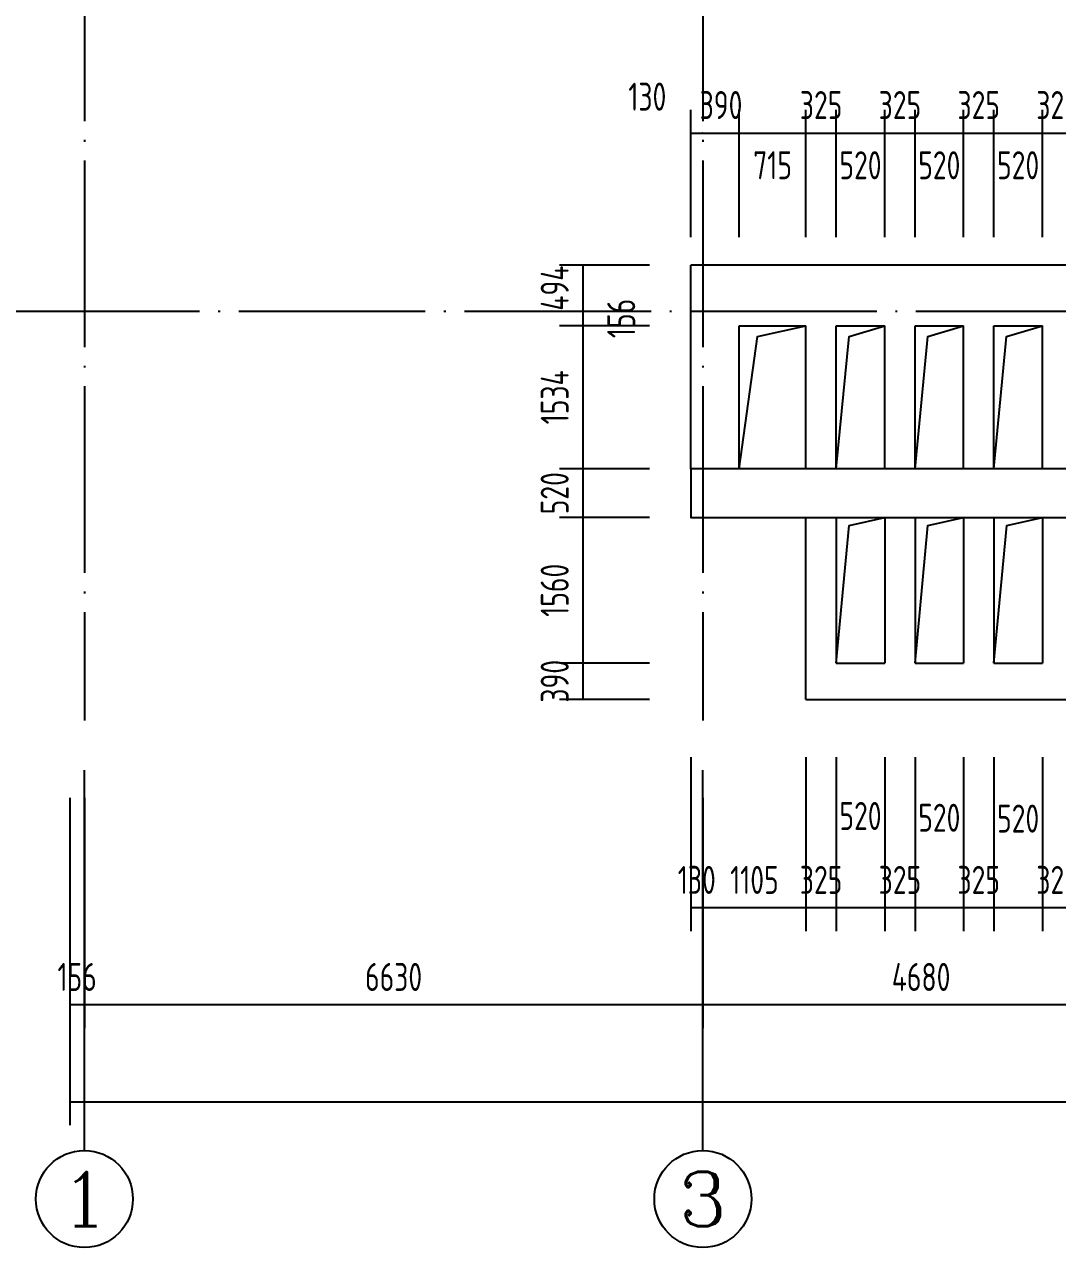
# Model space of a CAD drawing. Extents: x -726032 to 135930, y -151624 to 587044.
# Drawn here: x -385190 to -374114, y 401742 to 414850 of the extents above; entities that cross this region are included whole.
import ezdxf
from ezdxf.enums import TextEntityAlignment as Align

# ---------------------------------------------------------------- set-up
doc = ezdxf.new("R2010")
doc.units = 0
doc.header["$LTSCALE"] = 1000
doc.header["$MEASUREMENT"] = 0
doc.linetypes.add('DOTE', pattern=[2.42, 2, -0.2, 0.02, -0.2])
doc.layers.get('0').update_dxf_attribs({"linetype": 'CONTINUOUS'})
doc.layers.get('DEFPOINTS').update_dxf_attribs({"color": 1, "linetype": 'CONTINUOUS'})
for name, color, linetype in [('AXIS', 245, 'CONTINUOUS'), ('AXIS_TEXT', 7, 'CONTINUOUS'), ('DOTE', 8, 'DOTE'), ('PUB_DIM', 245, 'CONTINUOUS'), ('ROOF', 4, 'CONTINUOUS')]:
    doc.layers.add(name, color=color, linetype=linetype)
doc.styles.add('COMPLEX', font='COMPLEX')
doc.styles.add('DIM_FONT', font='isocp.shx', dxfattribs={"width": 0.8})
doc.dimstyles.new('AXIS', dxfattribs={"dimtxt": 300, "dimasz": 1, "dimexe": 250, "dimexo": 300, "dimgap": 150, "dimtad": 1, "dimdec": 0, "dimzin": 0, "dimdsep": 46, "dimtxsty": 'DIM_FONT', "dimcen": 0.09, "dimse1": 1, "dimse2": 1, "dimclrt": 142, "dimadec": 0, "dimazin": 0, "dimtfac": 1, "dimtdec": 0, "dimtix": 1, "dimtmove": 2, "dimatfit": 3, "dimfxl": 1, "dimtolj": 1, "dimtzin": 0, "dimarcsym": 0})
doc.dimstyles.new('DIMA', dxfattribs={"dimtxt": 300, "dimasz": 1, "dimexe": 250, "dimexo": 300, "dimgap": 150, "dimtad": 1, "dimdec": 0, "dimzin": 0, "dimdsep": 46, "dimtxsty": 'DIM_FONT', "dimcen": 0.09, "dimse1": 1, "dimclrt": 142, "dimadec": 0, "dimazin": 0, "dimtfac": 1, "dimtdec": 0, "dimtix": 1, "dimtmove": 2, "dimatfit": 3, "dimfxl": 1, "dimtolj": 1, "dimtzin": 0, "dimarcsym": 0})
doc.dimstyles.new('DIMB', dxfattribs={"dimtxt": 300, "dimasz": 1, "dimexe": 250, "dimexo": 300, "dimgap": 150, "dimtad": 1, "dimdec": 0, "dimzin": 0, "dimdsep": 46, "dimtxsty": 'DIM_FONT', "dimcen": 0.09, "dimse2": 1, "dimclrt": 142, "dimadec": 0, "dimazin": 0, "dimtfac": 1, "dimtdec": 0, "dimtix": 1, "dimtmove": 2, "dimatfit": 3, "dimfxl": 1, "dimtolj": 1, "dimtzin": 0, "dimarcsym": 0})
doc.dimstyles.new('DIMN', dxfattribs={"dimtxt": 300, "dimasz": 1, "dimexe": 250, "dimexo": 300, "dimgap": 150, "dimtad": 1, "dimdec": 0, "dimzin": 0, "dimdsep": 46, "dimtxsty": 'DIM_FONT', "dimcen": 0.09, "dimclrt": 142, "dimadec": 0, "dimazin": 0, "dimtfac": 1, "dimtdec": 0, "dimtix": 1, "dimtmove": 2, "dimatfit": 3, "dimfxl": 1, "dimtolj": 1, "dimtzin": 0, "dimarcsym": 0})

# ---------------------------------------------------------------- blocks, each defined once
blk = doc.blocks.new('*D129')
at = {"layer": 'AXIS', "color": 0, "lineweight": -2, "transparency": 16777216}
for p, q in [((-384703, 406560), (-384703, 403052)), ((-316024, 406560), (-316024, 403052)), ((-316025, 403302), (-384702, 403302))]:
    blk.add_line(p, q, dxfattribs=at)
at = {"layer": 'AXIS', "color": 0, "transparency": 16777216}
for points in [[(-384702, 403302), (-384702, 403302), (-384703, 403302)], [(-316025, 403302), (-316025, 403302), (-316024, 403302)]]:
    blk.add_solid(points, dxfattribs=at)
at = {"layer": 'DEFPOINTS', "color": 0, "transparency": 16777216}
for p in [(-384703, 406860), (-316024, 406860), (-384703, 403302)]:
    blk.add_point(p, dxfattribs=at)
at = {"layer": 'AXIS', "color": 142, "transparency": 16777216, "insert": (-350363, 403602), "char_height": 300, "attachment_point": 5, "style": 'DIM_FONT'}
blk.add_mtext('\\A1;68679', dxfattribs=at)
blk = doc.blocks.new('*D146')
at = {"layer": 'DEFPOINTS', "color": 0, "transparency": 16777216}
for p in [(-374277, 407297), (-373952, 407297), (-374277, 405382)]:
    blk.add_point(p, dxfattribs=at)
at = {"layer": 'PUB_DIM', "color": 0, "lineweight": -2, "transparency": 16777216}
for p, q in [((-374277, 406997), (-374277, 405132)), ((-373952, 406997), (-373952, 405132)), ((-374278, 405382), (-374279, 405382)), ((-373952, 405382), (-374277, 405382)), ((-373951, 405382), (-373950, 405382))]:
    blk.add_line(p, q, dxfattribs=at)
at = {"layer": 'PUB_DIM', "color": 0, "transparency": 16777216}
for points in [[(-374278, 405382), (-374278, 405382), (-374277, 405382)], [(-373951, 405382), (-373951, 405382), (-373952, 405382)]]:
    blk.add_solid(points, dxfattribs=at)
at = {"layer": 'PUB_DIM', "color": 142, "transparency": 16777216, "insert": (-374114, 405682), "char_height": 300, "attachment_point": 5, "style": 'DIM_FONT'}
blk.add_mtext('\\A1;325', dxfattribs=at)
blk = doc.blocks.new('*D147')
at = {"layer": 'DEFPOINTS', "color": 0, "transparency": 16777216}
for p in [(-373952, 413686), (-374277, 412271), (-373952, 412271)]:
    blk.add_point(p, dxfattribs=at)
at = {"layer": 'PUB_DIM', "color": 0, "lineweight": -2, "transparency": 16777216}
for p, q in [((-374277, 412571), (-374277, 413936)), ((-373952, 412571), (-373952, 413936)), ((-374278, 413686), (-374279, 413686)), ((-374277, 413686), (-373952, 413686)), ((-373951, 413686), (-373950, 413686))]:
    blk.add_line(p, q, dxfattribs=at)
at = {"layer": 'PUB_DIM', "color": 0, "transparency": 16777216}
for points in [[(-374278, 413686), (-374278, 413686), (-374277, 413686)], [(-373951, 413686), (-373951, 413686), (-373952, 413686)]]:
    blk.add_solid(points, dxfattribs=at)
at = {"layer": 'PUB_DIM', "color": 142, "transparency": 16777216, "insert": (-374114, 413986), "char_height": 300, "attachment_point": 5, "style": 'DIM_FONT'}
blk.add_mtext('\\A1;325', dxfattribs=at)
blk = doc.blocks.new('*D2968')
at = {"layer": 'AXIS', "color": 0, "lineweight": -2, "transparency": 16777216}
blk.add_line((-373238, 404342), (-377916, 404342), dxfattribs=at)
at = {"layer": 'AXIS', "color": 0, "transparency": 16777216}
for points in [[(-377916, 404342), (-377916, 404342), (-377917, 404342)], [(-373238, 404342), (-373238, 404342), (-373237, 404342)]]:
    blk.add_solid(points, dxfattribs=at)
at = {"layer": 'DEFPOINTS', "color": 0, "transparency": 16777216}
for p in [(-377917, 406860), (-373237, 406860), (-377917, 404342)]:
    blk.add_point(p, dxfattribs=at)
at = {"layer": 'AXIS', "color": 142, "transparency": 16777216, "insert": (-375577, 404642), "char_height": 300, "attachment_point": 5, "style": 'DIM_FONT'}
blk.add_mtext('\\A1;4680', dxfattribs=at)
blk = doc.blocks.new('*D148')
at = {"layer": 'DEFPOINTS', "color": 0, "transparency": 16777216}
for p in [(-374797, 407297), (-374277, 407297), (-374797, 405382)]:
    blk.add_point(p, dxfattribs=at)
at = {"layer": 'PUB_DIM', "color": 0, "lineweight": -2, "transparency": 16777216}
for p, q in [((-374797, 406997), (-374797, 405132)), ((-374277, 406997), (-374277, 405132)), ((-374278, 405382), (-374796, 405382))]:
    blk.add_line(p, q, dxfattribs=at)
at = {"layer": 'PUB_DIM', "color": 0, "transparency": 16777216}
for points in [[(-374796, 405382), (-374796, 405382), (-374797, 405382)], [(-374278, 405382), (-374278, 405382), (-374277, 405382)]]:
    blk.add_solid(points, dxfattribs=at)
at = {"layer": 'PUB_DIM', "color": 142, "transparency": 16777216, "insert": (-374537, 406339), "char_height": 300, "attachment_point": 5, "style": 'DIM_FONT'}
blk.add_mtext('\\A1;520', dxfattribs=at)
blk = doc.blocks.new('*D149')
at = {"layer": 'DEFPOINTS', "color": 0, "transparency": 16777216}
for p in [(-374277, 413686), (-374797, 412271), (-374277, 412271)]:
    blk.add_point(p, dxfattribs=at)
at = {"layer": 'PUB_DIM', "color": 0, "lineweight": -2, "transparency": 16777216}
for p, q in [((-374797, 412571), (-374797, 413936)), ((-374277, 412571), (-374277, 413936)), ((-374796, 413686), (-374278, 413686))]:
    blk.add_line(p, q, dxfattribs=at)
at = {"layer": 'PUB_DIM', "color": 0, "transparency": 16777216}
for points in [[(-374796, 413686), (-374796, 413686), (-374797, 413686)], [(-374278, 413686), (-374278, 413686), (-374277, 413686)]]:
    blk.add_solid(points, dxfattribs=at)
at = {"layer": 'PUB_DIM', "color": 142, "transparency": 16777216, "insert": (-374537, 413341), "char_height": 300, "attachment_point": 5, "style": 'DIM_FONT'}
blk.add_mtext('\\A1;520', dxfattribs=at)
blk = doc.blocks.new('*D157')
at = {"layer": 'DEFPOINTS', "color": 0, "transparency": 16777216}
for p in [(-376487, 413686), (-376812, 412271), (-376487, 412271)]:
    blk.add_point(p, dxfattribs=at)
at = {"layer": 'PUB_DIM', "color": 0, "lineweight": -2, "transparency": 16777216}
for p, q in [((-376812, 412571), (-376812, 413936)), ((-376487, 412571), (-376487, 413936)), ((-376813, 413686), (-376814, 413686)), ((-376812, 413686), (-376487, 413686)), ((-376486, 413686), (-376485, 413686))]:
    blk.add_line(p, q, dxfattribs=at)
at = {"layer": 'PUB_DIM', "color": 0, "transparency": 16777216}
for points in [[(-376813, 413686), (-376813, 413686), (-376812, 413686)], [(-376486, 413686), (-376486, 413686), (-376487, 413686)]]:
    blk.add_solid(points, dxfattribs=at)
at = {"layer": 'PUB_DIM', "color": 142, "transparency": 16777216, "insert": (-376649, 413986), "char_height": 300, "attachment_point": 5, "style": 'DIM_FONT'}
blk.add_mtext('\\A1;325', dxfattribs=at)
blk = doc.blocks.new('*D158')
at = {"layer": 'DEFPOINTS', "color": 0, "transparency": 16777216}
for p in [(-375967, 413686), (-376487, 412271), (-375967, 412271)]:
    blk.add_point(p, dxfattribs=at)
at = {"layer": 'PUB_DIM', "color": 0, "lineweight": -2, "transparency": 16777216}
for p, q in [((-376487, 412571), (-376487, 413936)), ((-375967, 412571), (-375967, 413936)), ((-376486, 413686), (-375968, 413686))]:
    blk.add_line(p, q, dxfattribs=at)
at = {"layer": 'PUB_DIM', "color": 0, "transparency": 16777216}
for points in [[(-376486, 413686), (-376486, 413686), (-376487, 413686)], [(-375968, 413686), (-375968, 413686), (-375967, 413686)]]:
    blk.add_solid(points, dxfattribs=at)
at = {"layer": 'PUB_DIM', "color": 142, "transparency": 16777216, "insert": (-376227, 413341), "char_height": 300, "attachment_point": 5, "style": 'DIM_FONT'}
blk.add_mtext('\\A1;520', dxfattribs=at)
blk = doc.blocks.new('*D159')
at = {"layer": 'DEFPOINTS', "color": 0, "transparency": 16777216}
for p in [(-376487, 407297), (-375967, 407297), (-376487, 405382)]:
    blk.add_point(p, dxfattribs=at)
at = {"layer": 'PUB_DIM', "color": 0, "lineweight": -2, "transparency": 16777216}
for p, q in [((-376487, 406997), (-376487, 405132)), ((-375967, 406997), (-375967, 405132)), ((-375968, 405382), (-376486, 405382))]:
    blk.add_line(p, q, dxfattribs=at)
at = {"layer": 'PUB_DIM', "color": 0, "transparency": 16777216}
for points in [[(-376486, 405382), (-376486, 405382), (-376487, 405382)], [(-375968, 405382), (-375968, 405382), (-375967, 405382)]]:
    blk.add_solid(points, dxfattribs=at)
at = {"layer": 'PUB_DIM', "color": 142, "transparency": 16777216, "insert": (-376227, 406367), "char_height": 300, "attachment_point": 5, "style": 'DIM_FONT'}
blk.add_mtext('\\A1;520', dxfattribs=at)
blk = doc.blocks.new('*D160')
at = {"layer": 'DEFPOINTS', "color": 0, "transparency": 16777216}
for p in [(-376812, 407297), (-376487, 407297), (-376812, 405382)]:
    blk.add_point(p, dxfattribs=at)
at = {"layer": 'PUB_DIM', "color": 0, "lineweight": -2, "transparency": 16777216}
for p, q in [((-376812, 406997), (-376812, 405132)), ((-376487, 406997), (-376487, 405132)), ((-376813, 405382), (-376814, 405382)), ((-376487, 405382), (-376812, 405382)), ((-376486, 405382), (-376485, 405382))]:
    blk.add_line(p, q, dxfattribs=at)
at = {"layer": 'PUB_DIM', "color": 0, "transparency": 16777216}
for points in [[(-376813, 405382), (-376813, 405382), (-376812, 405382)], [(-376486, 405382), (-376486, 405382), (-376487, 405382)]]:
    blk.add_solid(points, dxfattribs=at)
at = {"layer": 'PUB_DIM', "color": 142, "transparency": 16777216, "insert": (-376649, 405682), "char_height": 300, "attachment_point": 5, "style": 'DIM_FONT'}
blk.add_mtext('\\A1;325', dxfattribs=at)
blk = doc.blocks.new('*D3490')
at = {"layer": 'DEFPOINTS', "color": 0, "transparency": 16777216}
for p in [(-377917, 407297), (-376812, 407297), (-377917, 405382)]:
    blk.add_point(p, dxfattribs=at)
at = {"layer": 'PUB_DIM', "color": 0, "lineweight": -2, "transparency": 16777216}
for p, q in [((-376812, 406997), (-376812, 405132)), ((-376813, 405382), (-377916, 405382))]:
    blk.add_line(p, q, dxfattribs=at)
at = {"layer": 'PUB_DIM', "color": 0, "transparency": 16777216}
for points in [[(-377916, 405382), (-377916, 405382), (-377917, 405382)], [(-376813, 405382), (-376813, 405382), (-376812, 405382)]]:
    blk.add_solid(points, dxfattribs=at)
at = {"layer": 'PUB_DIM', "color": 142, "transparency": 16777216, "insert": (-377364, 405682), "char_height": 300, "attachment_point": 5, "style": 'DIM_FONT'}
blk.add_mtext('\\A1;1105', dxfattribs=at)
blk = doc.blocks.new('*D1593')
at = {"layer": 'DEFPOINTS', "color": 0, "transparency": 16777216}
for p in [(-378047, 407297), (-377917, 407297), (-378047, 405382)]:
    blk.add_point(p, dxfattribs=at)
at = {"layer": 'PUB_DIM', "color": 0, "lineweight": -2, "transparency": 16777216}
for p, q in [((-378047, 406997), (-378047, 405132)), ((-378048, 405382), (-378049, 405382)), ((-377917, 405382), (-378047, 405382)), ((-377916, 405382), (-377915, 405382))]:
    blk.add_line(p, q, dxfattribs=at)
at = {"layer": 'PUB_DIM', "color": 0, "transparency": 16777216}
for points in [[(-378048, 405382), (-378048, 405382), (-378047, 405382)], [(-377916, 405382), (-377916, 405382), (-377917, 405382)]]:
    blk.add_solid(points, dxfattribs=at)
at = {"layer": 'PUB_DIM', "color": 142, "transparency": 16777216, "insert": (-377982, 405682), "char_height": 300, "attachment_point": 5, "style": 'DIM_FONT'}
blk.add_mtext('\\A1;130', dxfattribs=at)
blk = doc.blocks.new('*D161')
at = {"layer": 'DEFPOINTS', "color": 0, "transparency": 16777216}
for p in [(-376812, 413686), (-377527, 412271), (-376812, 412271)]:
    blk.add_point(p, dxfattribs=at)
at = {"layer": 'PUB_DIM', "color": 0, "lineweight": -2, "transparency": 16777216}
for p, q in [((-377527, 412571), (-377527, 413936)), ((-376812, 412571), (-376812, 413936)), ((-377526, 413686), (-376813, 413686))]:
    blk.add_line(p, q, dxfattribs=at)
at = {"layer": 'PUB_DIM', "color": 0, "transparency": 16777216}
for points in [[(-377526, 413686), (-377526, 413686), (-377527, 413686)], [(-376813, 413686), (-376813, 413686), (-376812, 413686)]]:
    blk.add_solid(points, dxfattribs=at)
at = {"layer": 'PUB_DIM', "color": 142, "transparency": 16777216, "insert": (-377169, 413341), "char_height": 300, "attachment_point": 5, "style": 'DIM_FONT'}
blk.add_mtext('\\A1;715', dxfattribs=at)
blk = doc.blocks.new('*D1594')
at = {"layer": 'DEFPOINTS', "color": 0, "transparency": 16777216}
for p in [(-377527, 413686), (-377917, 412271), (-377527, 412271)]:
    blk.add_point(p, dxfattribs=at)
at = {"layer": 'PUB_DIM', "color": 0, "lineweight": -2, "transparency": 16777216}
for p, q in [((-377527, 412571), (-377527, 413936)), ((-377918, 413686), (-377919, 413686)), ((-377917, 413686), (-377527, 413686)), ((-377526, 413686), (-377525, 413686))]:
    blk.add_line(p, q, dxfattribs=at)
at = {"layer": 'PUB_DIM', "color": 0, "transparency": 16777216}
for points in [[(-377918, 413686), (-377918, 413686), (-377917, 413686)], [(-377526, 413686), (-377526, 413686), (-377527, 413686)]]:
    blk.add_solid(points, dxfattribs=at)
at = {"layer": 'PUB_DIM', "color": 142, "transparency": 16777216, "insert": (-377722, 413986), "char_height": 300, "attachment_point": 5, "style": 'DIM_FONT'}
blk.add_mtext('\\A1;390', dxfattribs=at)
blk = doc.blocks.new('*D162')
at = {"layer": 'DEFPOINTS', "color": 0, "transparency": 16777216}
for p in [(-375967, 407297), (-375642, 407297), (-375967, 405382)]:
    blk.add_point(p, dxfattribs=at)
at = {"layer": 'PUB_DIM', "color": 0, "lineweight": -2, "transparency": 16777216}
for p, q in [((-375967, 406997), (-375967, 405132)), ((-375642, 406997), (-375642, 405132)), ((-375968, 405382), (-375969, 405382)), ((-375642, 405382), (-375967, 405382)), ((-375641, 405382), (-375640, 405382))]:
    blk.add_line(p, q, dxfattribs=at)
at = {"layer": 'PUB_DIM', "color": 0, "transparency": 16777216}
for points in [[(-375968, 405382), (-375968, 405382), (-375967, 405382)], [(-375641, 405382), (-375641, 405382), (-375642, 405382)]]:
    blk.add_solid(points, dxfattribs=at)
at = {"layer": 'PUB_DIM', "color": 142, "transparency": 16777216, "insert": (-375804, 405682), "char_height": 300, "attachment_point": 5, "style": 'DIM_FONT'}
blk.add_mtext('\\A1;325', dxfattribs=at)
blk = doc.blocks.new('*D163')
at = {"layer": 'DEFPOINTS', "color": 0, "transparency": 16777216}
for p in [(-375642, 407297), (-375122, 407297), (-375642, 405382)]:
    blk.add_point(p, dxfattribs=at)
at = {"layer": 'PUB_DIM', "color": 0, "lineweight": -2, "transparency": 16777216}
for p, q in [((-375642, 406997), (-375642, 405132)), ((-375122, 406997), (-375122, 405132)), ((-375123, 405382), (-375641, 405382))]:
    blk.add_line(p, q, dxfattribs=at)
at = {"layer": 'PUB_DIM', "color": 0, "transparency": 16777216}
for points in [[(-375641, 405382), (-375641, 405382), (-375642, 405382)], [(-375123, 405382), (-375123, 405382), (-375122, 405382)]]:
    blk.add_solid(points, dxfattribs=at)
at = {"layer": 'PUB_DIM', "color": 142, "transparency": 16777216, "insert": (-375382, 406348), "char_height": 300, "attachment_point": 5, "style": 'DIM_FONT'}
blk.add_mtext('\\A1;520', dxfattribs=at)
blk = doc.blocks.new('*D164')
at = {"layer": 'DEFPOINTS', "color": 0, "transparency": 16777216}
for p in [(-375122, 407297), (-374797, 407297), (-375122, 405382)]:
    blk.add_point(p, dxfattribs=at)
at = {"layer": 'PUB_DIM', "color": 0, "lineweight": -2, "transparency": 16777216}
for p, q in [((-375122, 406997), (-375122, 405132)), ((-374797, 406997), (-374797, 405132)), ((-375123, 405382), (-375124, 405382)), ((-374797, 405382), (-375122, 405382)), ((-374796, 405382), (-374795, 405382))]:
    blk.add_line(p, q, dxfattribs=at)
at = {"layer": 'PUB_DIM', "color": 0, "transparency": 16777216}
for points in [[(-375123, 405382), (-375123, 405382), (-375122, 405382)], [(-374796, 405382), (-374796, 405382), (-374797, 405382)]]:
    blk.add_solid(points, dxfattribs=at)
at = {"layer": 'PUB_DIM', "color": 142, "transparency": 16777216, "insert": (-374959, 405682), "char_height": 300, "attachment_point": 5, "style": 'DIM_FONT'}
blk.add_mtext('\\A1;325', dxfattribs=at)
blk = doc.blocks.new('*D165')
at = {"layer": 'DEFPOINTS', "color": 0, "transparency": 16777216}
for p in [(-375642, 413686), (-375967, 412271), (-375642, 412271)]:
    blk.add_point(p, dxfattribs=at)
at = {"layer": 'PUB_DIM', "color": 0, "lineweight": -2, "transparency": 16777216}
for p, q in [((-375967, 412571), (-375967, 413936)), ((-375642, 412571), (-375642, 413936)), ((-375968, 413686), (-375969, 413686)), ((-375967, 413686), (-375642, 413686)), ((-375641, 413686), (-375640, 413686))]:
    blk.add_line(p, q, dxfattribs=at)
at = {"layer": 'PUB_DIM', "color": 0, "transparency": 16777216}
for points in [[(-375968, 413686), (-375968, 413686), (-375967, 413686)], [(-375641, 413686), (-375641, 413686), (-375642, 413686)]]:
    blk.add_solid(points, dxfattribs=at)
at = {"layer": 'PUB_DIM', "color": 142, "transparency": 16777216, "insert": (-375804, 413986), "char_height": 300, "attachment_point": 5, "style": 'DIM_FONT'}
blk.add_mtext('\\A1;325', dxfattribs=at)
blk = doc.blocks.new('*D166')
at = {"layer": 'DEFPOINTS', "color": 0, "transparency": 16777216}
for p in [(-375122, 413686), (-375642, 412271), (-375122, 412271)]:
    blk.add_point(p, dxfattribs=at)
at = {"layer": 'PUB_DIM', "color": 0, "lineweight": -2, "transparency": 16777216}
for p, q in [((-375642, 412571), (-375642, 413936)), ((-375122, 412571), (-375122, 413936)), ((-375641, 413686), (-375123, 413686))]:
    blk.add_line(p, q, dxfattribs=at)
at = {"layer": 'PUB_DIM', "color": 0, "transparency": 16777216}
for points in [[(-375641, 413686), (-375641, 413686), (-375642, 413686)], [(-375123, 413686), (-375123, 413686), (-375122, 413686)]]:
    blk.add_solid(points, dxfattribs=at)
at = {"layer": 'PUB_DIM', "color": 142, "transparency": 16777216, "insert": (-375382, 413341), "char_height": 300, "attachment_point": 5, "style": 'DIM_FONT'}
blk.add_mtext('\\A1;520', dxfattribs=at)
blk = doc.blocks.new('*D167')
at = {"layer": 'DEFPOINTS', "color": 0, "transparency": 16777216}
for p in [(-374797, 413686), (-375122, 412271), (-374797, 412271)]:
    blk.add_point(p, dxfattribs=at)
at = {"layer": 'PUB_DIM', "color": 0, "lineweight": -2, "transparency": 16777216}
for p, q in [((-375122, 412571), (-375122, 413936)), ((-374797, 412571), (-374797, 413936)), ((-375123, 413686), (-375124, 413686)), ((-375122, 413686), (-374797, 413686)), ((-374796, 413686), (-374795, 413686))]:
    blk.add_line(p, q, dxfattribs=at)
at = {"layer": 'PUB_DIM', "color": 0, "transparency": 16777216}
for points in [[(-375123, 413686), (-375123, 413686), (-375122, 413686)], [(-374796, 413686), (-374796, 413686), (-374797, 413686)]]:
    blk.add_solid(points, dxfattribs=at)
at = {"layer": 'PUB_DIM', "color": 142, "transparency": 16777216, "insert": (-374959, 413986), "char_height": 300, "attachment_point": 5, "style": 'DIM_FONT'}
blk.add_mtext('\\A1;325', dxfattribs=at)
blk = doc.blocks.new('*D169')
at = {"layer": 'AXIS', "color": 0, "lineweight": -2, "transparency": 16777216}
for p, q in [((-384703, 406560), (-384703, 404092)), ((-384547, 406560), (-384547, 404092)), ((-384704, 404342), (-384705, 404342)), ((-384547, 404342), (-384703, 404342)), ((-384546, 404342), (-384545, 404342))]:
    blk.add_line(p, q, dxfattribs=at)
at = {"layer": 'AXIS', "color": 0, "transparency": 16777216}
for points in [[(-384704, 404342), (-384704, 404342), (-384703, 404342)], [(-384546, 404342), (-384546, 404342), (-384547, 404342)]]:
    blk.add_solid(points, dxfattribs=at)
at = {"layer": 'DEFPOINTS', "color": 0, "transparency": 16777216}
for p in [(-384703, 406860), (-384547, 406860), (-384703, 404342)]:
    blk.add_point(p, dxfattribs=at)
at = {"layer": 'AXIS', "color": 142, "transparency": 16777216, "insert": (-384625, 404642), "char_height": 300, "attachment_point": 5, "style": 'DIM_FONT'}
blk.add_mtext('\\A1;156', dxfattribs=at)
blk = doc.blocks.new('_AXISO')
blk.add_circle((0, 0), 0.5)
at = {"layer": 'AXIS_TEXT', "style": 'COMPLEX', "width": 1.041667}
blk.add_attdef('A', text='', height=0.56, dxfattribs=at).set_placement((-0.25, -0.28), (0.25, -0.28), align=Align.FIT)
blk = doc.blocks.new('*D170')
at = {"layer": 'AXIS', "color": 0, "lineweight": -2, "transparency": 16777216}
for p, q in [((-384547, 406560), (-384547, 404092)), ((-377917, 406560), (-377917, 404092)), ((-377918, 404342), (-384546, 404342))]:
    blk.add_line(p, q, dxfattribs=at)
at = {"layer": 'AXIS', "color": 0, "transparency": 16777216}
for points in [[(-384546, 404342), (-384546, 404342), (-384547, 404342)], [(-377918, 404342), (-377918, 404342), (-377917, 404342)]]:
    blk.add_solid(points, dxfattribs=at)
at = {"layer": 'DEFPOINTS', "color": 0, "transparency": 16777216}
for p in [(-384547, 406860), (-377917, 406860), (-384547, 404342)]:
    blk.add_point(p, dxfattribs=at)
at = {"layer": 'AXIS', "color": 142, "transparency": 16777216, "insert": (-381232, 404642), "char_height": 300, "attachment_point": 5, "style": 'DIM_FONT'}
blk.add_mtext('\\A1;6630', dxfattribs=at)
blk = doc.blocks.new('*D3491')
at = {"layer": 'DEFPOINTS', "color": 0, "transparency": 16777216}
for p in [(-377917, 413686), (-378047, 412271), (-377917, 412271)]:
    blk.add_point(p, dxfattribs=at)
at = {"layer": 'PUB_DIM', "color": 0, "lineweight": -2, "transparency": 16777216}
for p, q in [((-378047, 412571), (-378047, 413936)), ((-378048, 413686), (-378049, 413686)), ((-378047, 413686), (-377917, 413686)), ((-377916, 413686), (-377915, 413686))]:
    blk.add_line(p, q, dxfattribs=at)
at = {"layer": 'PUB_DIM', "color": 0, "transparency": 16777216}
for points in [[(-378048, 413686), (-378048, 413686), (-378047, 413686)], [(-377916, 413686), (-377916, 413686), (-377917, 413686)]]:
    blk.add_solid(points, dxfattribs=at)
at = {"layer": 'PUB_DIM', "color": 142, "transparency": 16777216, "insert": (-378512, 414076), "char_height": 300, "attachment_point": 5, "style": 'DIM_FONT'}
blk.add_mtext('\\A1;130', dxfattribs=at)
blk = doc.blocks.new('*D1595')
at = {"layer": 'DEFPOINTS', "color": 0, "transparency": 16777216}
for p in [(-378189, 411777), (-379205, 411621), (-378189, 411621)]:
    blk.add_point(p, dxfattribs=at)
at = {"layer": 'PUB_DIM', "color": 0, "lineweight": -2, "transparency": 16777216}
for p, q in [((-379205, 411778), (-379205, 411779)), ((-379205, 411777), (-379205, 411621)), ((-378489, 411621), (-379455, 411621)), ((-379205, 411620), (-379205, 411619))]:
    blk.add_line(p, q, dxfattribs=at)
at = {"layer": 'PUB_DIM', "color": 0, "transparency": 16777216}
for points in [[(-379205, 411778), (-379204, 411778), (-379205, 411777)], [(-379205, 411620), (-379204, 411620), (-379205, 411621)]]:
    blk.add_solid(points, dxfattribs=at)
at = {"layer": 'PUB_DIM', "color": 142, "transparency": 16777216, "insert": (-378792, 411699), "char_height": 300, "attachment_point": 5, "rotation": 90, "style": 'DIM_FONT'}
blk.add_mtext('\\A1;156', dxfattribs=at)
blk = doc.blocks.new('*D172')
at = {"layer": 'DEFPOINTS', "color": 0, "transparency": 16777216}
for p in [(-378189, 408006), (-379205, 407616), (-378189, 407616)]:
    blk.add_point(p, dxfattribs=at)
at = {"layer": 'PUB_DIM', "color": 0, "lineweight": -2, "transparency": 16777216}
for p, q in [((-378489, 408006), (-379455, 408006)), ((-379205, 408007), (-379205, 408008)), ((-379205, 408006), (-379205, 407616)), ((-378489, 407616), (-379455, 407616)), ((-379205, 407615), (-379205, 407614))]:
    blk.add_line(p, q, dxfattribs=at)
at = {"layer": 'PUB_DIM', "color": 0, "transparency": 16777216}
for points in [[(-379205, 408007), (-379204, 408007), (-379205, 408006)], [(-379205, 407615), (-379204, 407615), (-379205, 407616)]]:
    blk.add_solid(points, dxfattribs=at)
at = {"layer": 'PUB_DIM', "color": 142, "transparency": 16777216, "insert": (-379505, 407811), "char_height": 300, "attachment_point": 5, "rotation": 90, "style": 'DIM_FONT'}
blk.add_mtext('\\A1;390', dxfattribs=at)
blk = doc.blocks.new('*D173')
at = {"layer": 'DEFPOINTS', "color": 0, "transparency": 16777216}
for p in [(-378189, 409566), (-379205, 408006), (-378189, 408006)]:
    blk.add_point(p, dxfattribs=at)
at = {"layer": 'PUB_DIM', "color": 0, "lineweight": -2, "transparency": 16777216}
for p, q in [((-378489, 409566), (-379455, 409566)), ((-379205, 409565), (-379205, 408007)), ((-378489, 408006), (-379455, 408006))]:
    blk.add_line(p, q, dxfattribs=at)
at = {"layer": 'PUB_DIM', "color": 0, "transparency": 16777216}
for points in [[(-379205, 409565), (-379204, 409565), (-379205, 409566)], [(-379205, 408007), (-379204, 408007), (-379205, 408006)]]:
    blk.add_solid(points, dxfattribs=at)
at = {"layer": 'PUB_DIM', "color": 142, "transparency": 16777216, "insert": (-379505, 408786), "char_height": 300, "attachment_point": 5, "rotation": 90, "style": 'DIM_FONT'}
blk.add_mtext('\\A1;1560', dxfattribs=at)
blk = doc.blocks.new('*D174')
at = {"layer": 'DEFPOINTS', "color": 0, "transparency": 16777216}
for p in [(-378189, 410086), (-379205, 409566), (-378189, 409566)]:
    blk.add_point(p, dxfattribs=at)
at = {"layer": 'PUB_DIM', "color": 0, "lineweight": -2, "transparency": 16777216}
for p, q in [((-378489, 410086), (-379455, 410086)), ((-379205, 410087), (-379205, 410088)), ((-379205, 410086), (-379205, 409566)), ((-378489, 409566), (-379455, 409566)), ((-379205, 409565), (-379205, 409564))]:
    blk.add_line(p, q, dxfattribs=at)
at = {"layer": 'PUB_DIM', "color": 0, "transparency": 16777216}
for points in [[(-379205, 410087), (-379204, 410087), (-379205, 410086)], [(-379205, 409565), (-379204, 409565), (-379205, 409566)]]:
    blk.add_solid(points, dxfattribs=at)
at = {"layer": 'PUB_DIM', "color": 142, "transparency": 16777216, "insert": (-379505, 409826), "char_height": 300, "attachment_point": 5, "rotation": 90, "style": 'DIM_FONT'}
blk.add_mtext('\\A1;520', dxfattribs=at)
blk = doc.blocks.new('*D3492')
at = {"layer": 'DEFPOINTS', "color": 0, "transparency": 16777216}
for p in [(-378189, 412271), (-379205, 411777), (-378189, 411777)]:
    blk.add_point(p, dxfattribs=at)
at = {"layer": 'PUB_DIM', "color": 0, "lineweight": -2, "transparency": 16777216}
for p, q in [((-378489, 412271), (-379455, 412271)), ((-379205, 412272), (-379205, 412273)), ((-379205, 412271), (-379205, 411777)), ((-379205, 411776), (-379205, 411775))]:
    blk.add_line(p, q, dxfattribs=at)
at = {"layer": 'PUB_DIM', "color": 0, "transparency": 16777216}
for points in [[(-379205, 412272), (-379204, 412272), (-379205, 412271)], [(-379205, 411776), (-379204, 411776), (-379205, 411777)]]:
    blk.add_solid(points, dxfattribs=at)
at = {"layer": 'PUB_DIM', "color": 142, "transparency": 16777216, "insert": (-379505, 412024), "char_height": 300, "attachment_point": 5, "rotation": 90, "style": 'DIM_FONT'}
blk.add_mtext('\\A1;494', dxfattribs=at)
blk = doc.blocks.new('*D175')
at = {"layer": 'DEFPOINTS', "color": 0, "transparency": 16777216}
for p in [(-378189, 411621), (-379205, 410086), (-378189, 410086)]:
    blk.add_point(p, dxfattribs=at)
at = {"layer": 'PUB_DIM', "color": 0, "lineweight": -2, "transparency": 16777216}
for p, q in [((-378489, 411621), (-379455, 411621)), ((-379205, 411620), (-379205, 410087)), ((-378489, 410086), (-379455, 410086))]:
    blk.add_line(p, q, dxfattribs=at)
at = {"layer": 'PUB_DIM', "color": 0, "transparency": 16777216}
for points in [[(-379205, 411620), (-379204, 411620), (-379205, 411621)], [(-379205, 410087), (-379204, 410087), (-379205, 410086)]]:
    blk.add_solid(points, dxfattribs=at)
at = {"layer": 'PUB_DIM', "color": 142, "transparency": 16777216, "insert": (-379505, 410854), "char_height": 300, "attachment_point": 5, "rotation": 90, "style": 'DIM_FONT'}
blk.add_mtext('\\A1;1534', dxfattribs=at)

msp = doc.modelspace()

# ---------------------------------------------------------------- linework, layer by layer
at = {"layer": 'AXIS'}
for p, q in [((-384546.9, 402782.3), (-384546.9, 406859.7)), ((-377916.9, 402782.3), (-377916.9, 406859.7))]:
    msp.add_line(p, q, dxfattribs=at)
at = {"layer": 'DOTE'}
for p, q in [((-384546.9, 435171.9), (-384546.9, 407389.9)), ((-377916.9, 435171.9), (-377916.9, 407389.9)), ((-385312.2, 411776.6), (-314465.2, 411776.6))]:
    msp.add_line(p, q, dxfattribs=at)
at = {"layer": 'ROOF'}
for p, q in [((-368426.9, 412270.6), (-378046.9, 412270.6)), ((-378046.9, 410086.4), (-378046.9, 412270.6)), ((-377526.9, 411620.6), (-376811.9, 411620.6)), ((-377526.9, 410086.4), (-377526.9, 411620.6)), ((-376811.9, 410086.4), (-376811.9, 411620.6)), ((-376486.9, 411620.6), (-375966.9, 411620.6)), ((-376486.9, 410086.4), (-376486.9, 411620.6)), ((-375966.9, 410086.4), (-375966.9, 411620.6)), ((-375641.9, 411620.6), (-375121.9, 411620.6)), ((-375641.9, 410086.4), (-375641.9, 411620.6)), ((-375121.9, 410086.4), (-375121.9, 411620.6)), ((-374796.9, 410086.4), (-374796.9, 411620.6)), ((-374796.9, 411620.6), (-374276.9, 411620.6)), ((-374276.9, 410086.4), (-374276.9, 411620.6)), ((-376811.9, 407616.4), (-376811.9, 409566.4)), ((-376486.9, 409566.4), (-376486.9, 408006.4)), ((-375966.9, 409566.4), (-375966.9, 408006.4)), ((-375641.9, 409566.4), (-375641.9, 408006.4)), ((-375121.9, 409566.4), (-375121.9, 408006.4)), ((-374796.9, 409566.4), (-374796.9, 408006.4)), ((-374276.9, 409566.4), (-374276.9, 408006.4)), ((-376486.9, 408006.4), (-375966.9, 408006.4)), ((-375641.9, 408006.4), (-375121.9, 408006.4)), ((-374796.9, 408006.4), (-374276.9, 408006.4)), ((-376811.9, 407616.4), (-369661.9, 407616.4))]:
    msp.add_line(p, q, dxfattribs=at)
for points in [[(-377526.9, 410086.4), (-377332.5, 411506.1), (-376811.9, 411620.6)], [(-376486.9, 410086.4), (-376349.9, 411506.1), (-375966.9, 411620.6)], [(-375641.9, 410086.4), (-375504.9, 411506.1), (-375121.9, 411620.6)], [(-374796.9, 410086.4), (-374659.9, 411506.1), (-374276.9, 411620.6)], [(-378046.9, 410086.4), (-378046.9, 409566.4), (-368426.9, 409566.4), (-368426.9, 410086.4), (-378046.9, 410086.4)], [(-376486.9, 408006.4), (-376349.7, 409481.8), (-375966.9, 409566.4)], [(-375641.9, 408006.4), (-375504.7, 409481.8), (-375121.9, 409566.4)], [(-374796.9, 408006.4), (-374659.7, 409481.8), (-374276.9, 409566.4)]]:
    msp.add_lwpolyline(points, dxfattribs=at)

# ---------------------------------------------------------------- block references
at = {"layer": 'AXIS'}
ref = msp.add_blockref('_AXISO', (-384546.9, 402262.3), dxfattribs=dict(at, xscale=1040, yscale=1040, zscale=1040))
ref.add_attrib('A', '1', dxfattribs={"layer": 'AXIS_TEXT', "height": 582.4, "style": 'COMPLEX', "width": 2.083333}).set_placement((-384806.9, 401971.1), (-384286.9, 401971.1), align=Align.FIT)
ref = msp.add_blockref('_AXISO', (-377916.9, 402262.3), dxfattribs=dict(at, xscale=1040, yscale=1040, zscale=1040))
ref.add_attrib('A', '3', dxfattribs={"layer": 'AXIS_TEXT', "height": 582.4, "style": 'COMPLEX', "width": 1.339286}).set_placement((-378176.9, 401971.1), (-377656.9, 401971.1), align=Align.FIT)

# ---------------------------------------------------------------- dimensions: what is measured, and where the dimension line sits
for base, p1, p2, dimstyle, picture, middle in [((-384702.9, 404342.3), (-384546.9, 406859.7), (-384702.9, 406859.7), 'DIMN', '*D169', (-384624.9, 404642.3)), ((-384546.9, 404342.3), (-377916.9, 406859.7), (-384546.9, 406859.7), 'DIMN', '*D170', (-381231.9, 404642.3)), ((-377916.9, 404342.3), (-373236.9, 406859.7), (-377916.9, 406859.7), 'AXIS', '*D2968', (-375576.9, 404642.3))]:
    dim = msp.add_linear_dim(base=base, p1=p1, p2=p2, dimstyle=dimstyle, dxfattribs=at)
    dim.commit()
    dim.dimension.update_dxf_attribs({"geometry": picture, "text_midpoint": middle})
dim = msp.add_aligned_dim(p1=(-316023.9, 406859.7), p2=(-384702.9, 406859.7), distance=3557.4, dimstyle='DIMN', dxfattribs=at)
dim.commit()
dim.dimension.update_dxf_attribs({"geometry": '*D129', "text_midpoint": (-350363.4, 403602.3)})
at = {"layer": 'PUB_DIM'}
for base, p1, p2, dimstyle, picture, middle in [((-377916.9, 413686.1), (-378046.9, 412270.6), (-377916.9, 412270.6), 'DIMB', '*D3491', (-378511.8, 414076.1)), ((-376811.9, 413686.1), (-377526.9, 412270.6), (-376811.9, 412270.6), 'DIMN', '*D161', (-377169.4, 413341.4)), ((-375966.9, 413686.1), (-376486.9, 412270.6), (-375966.9, 412270.6), 'DIMN', '*D158', (-376226.9, 413341.4)), ((-375121.9, 413686.1), (-375641.9, 412270.6), (-375121.9, 412270.6), 'DIMN', '*D166', (-375381.9, 413341.4)), ((-374276.9, 413686.1), (-374796.9, 412270.6), (-374276.9, 412270.6), 'DIMN', '*D149', (-374536.9, 413341.4)), ((-376486.9, 405382.3), (-375966.9, 407296.8), (-376486.9, 407296.8), 'DIMN', '*D159', (-376226.9, 406367.2)), ((-375641.9, 405382.3), (-375121.9, 407296.8), (-375641.9, 407296.8), 'DIMN', '*D163', (-375381.9, 406347.8)), ((-374796.9, 405382.3), (-374276.9, 407296.8), (-374796.9, 407296.8), 'DIMN', '*D148', (-374536.9, 406338.8))]:
    dim = msp.add_linear_dim(base=base, p1=p1, p2=p2, dimstyle=dimstyle, dxfattribs=at)
    dim.commit()
    dim.dimension.update_dxf_attribs({"geometry": picture, "text_midpoint": middle, "dimtype": 160})
for base, p1, p2, dimstyle, picture, middle in [((-377526.9, 413686.1), (-377916.9, 412270.6), (-377526.9, 412270.6), 'DIMA', '*D1594', (-377721.9, 413986.1)), ((-376486.9, 413686.1), (-376811.9, 412270.6), (-376486.9, 412270.6), 'DIMN', '*D157', (-376649.4, 413986.1)), ((-375641.9, 413686.1), (-375966.9, 412270.6), (-375641.9, 412270.6), 'DIMN', '*D165', (-375804.4, 413986.1)), ((-374796.9, 413686.1), (-375121.9, 412270.6), (-374796.9, 412270.6), 'DIMN', '*D167', (-374959.4, 413986.1)), ((-373951.9, 413686.1), (-374276.9, 412270.6), (-373951.9, 412270.6), 'DIMN', '*D147', (-374114.4, 413986.1)), ((-378046.9, 405382.3), (-377916.9, 407296.8), (-378046.9, 407296.8), 'DIMA', '*D1593', (-377981.9, 405682.3)), ((-377916.9, 405382.3), (-376811.9, 407296.8), (-377916.9, 407296.8), 'DIMB', '*D3490', (-377364.4, 405682.3)), ((-376811.9, 405382.3), (-376486.9, 407296.8), (-376811.9, 407296.8), 'DIMN', '*D160', (-376649.4, 405682.3)), ((-375966.9, 405382.3), (-375641.9, 407296.8), (-375966.9, 407296.8), 'DIMN', '*D162', (-375804.4, 405682.3)), ((-375121.9, 405382.3), (-374796.9, 407296.8), (-375121.9, 407296.8), 'DIMN', '*D164', (-374959.4, 405682.3)), ((-374276.9, 405382.3), (-373951.9, 407296.8), (-374276.9, 407296.8), 'DIMN', '*D146', (-374114.4, 405682.3))]:
    dim = msp.add_linear_dim(base=base, p1=p1, p2=p2, dimstyle=dimstyle, dxfattribs=at)
    dim.commit()
    dim.dimension.update_dxf_attribs({"geometry": picture, "text_midpoint": middle})
for base, p1, p2, dimstyle, picture, middle in [((-379204.6, 411776.6), (-378189.4, 412270.6), (-378189.4, 411776.6), 'DIMB', '*D3492', (-379504.6, 412023.6)), ((-379204.6, 410086.4), (-378189.4, 411620.6), (-378189.4, 410086.4), 'DIMN', '*D175', (-379504.6, 410853.5)), ((-379204.6, 409566.4), (-378189.4, 410086.4), (-378189.4, 409566.4), 'DIMN', '*D174', (-379504.6, 409826.4)), ((-379204.6, 408006.4), (-378189.4, 409566.4), (-378189.4, 408006.4), 'DIMN', '*D173', (-379504.6, 408786.4)), ((-379204.6, 407616.4), (-378189.4, 408006.4), (-378189.4, 407616.4), 'DIMN', '*D172', (-379504.6, 407811.4))]:
    dim = msp.add_linear_dim(base=base, p1=p1, p2=p2, angle=90, dimstyle=dimstyle, dxfattribs=at)
    dim.commit()
    dim.dimension.update_dxf_attribs({"geometry": picture, "text_midpoint": middle})
dim = msp.add_linear_dim(base=(-379204.6, 411620.6), p1=(-378189.4, 411776.6), p2=(-378189.4, 411620.6), angle=90, dimstyle='DIMA', dxfattribs=at)
dim.commit()
dim.dimension.update_dxf_attribs({"geometry": '*D1595', "text_midpoint": (-378791.8, 411698.6), "dimtype": 160})

doc.saveas('drawing.dxf')
